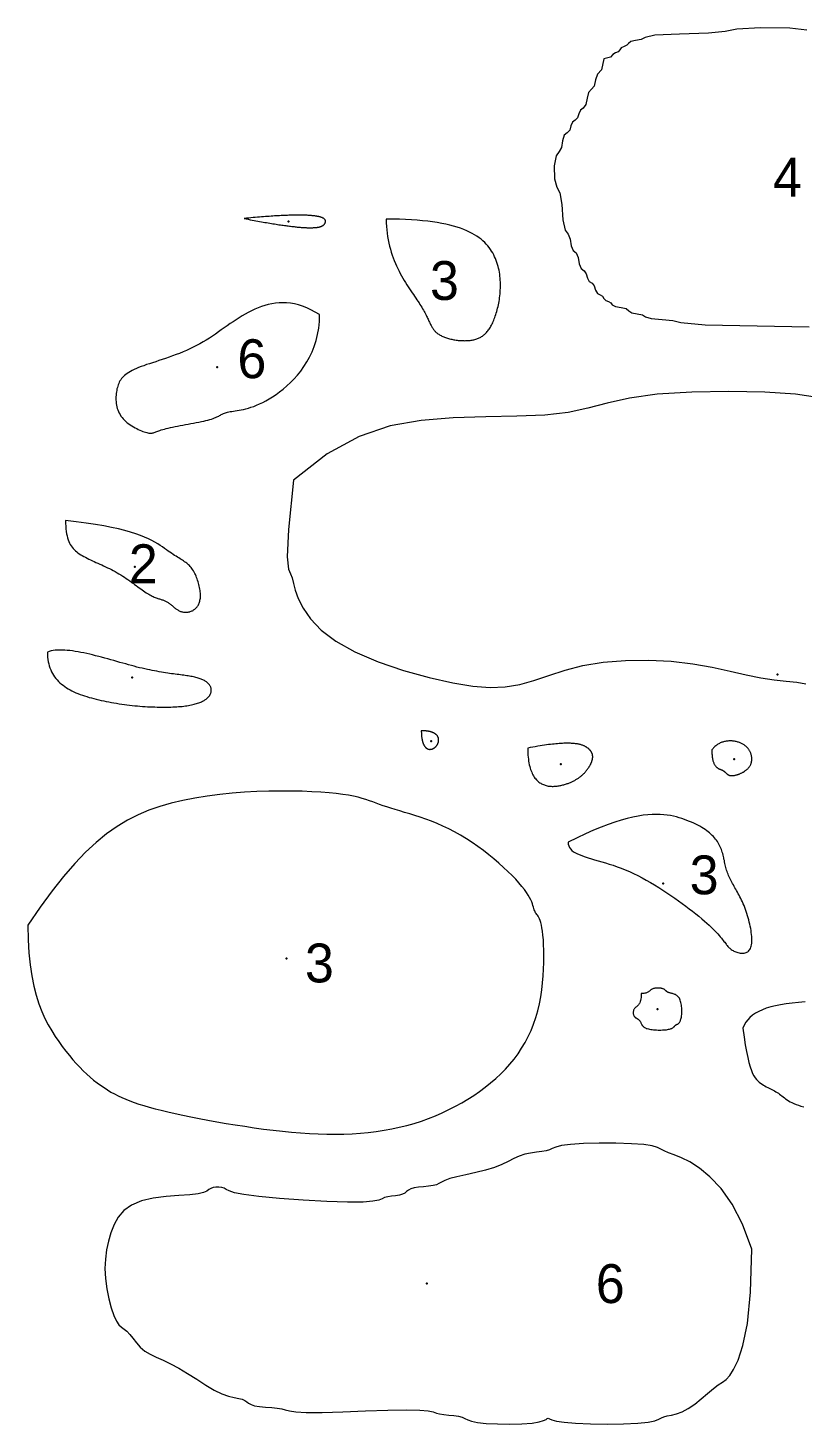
# Model space of a CAD drawing. Header units: millimetres. Extents: x 20 to 46.8, y 18.2 to 43.6.
# Drawn here: x 20 to 32.99, y 20.12 to 43.55 of the extents above; entities that cross this region are included whole.
import ezdxf
from ezdxf.enums import TextEntityAlignment as Align

# ---------------------------------------------------------------- set-up
doc = ezdxf.new("R2010")
doc.units = ezdxf.units.MM
for name, color, linetype in [('CONTOURS', 1, 'Continuous'), ('DIMENSIONS', 5, 'Continuous'), ('LABELS', 7, 'Continuous')]:
    doc.layers.add(name, color=color, linetype=linetype)

msp = doc.modelspace()

# ---------------------------------------------------------------- linework, layer by layer
at = {"layer": 'CONTOURS', "lineweight": 5}
for points in [[(33.071, 43.518), (32.785, 43.548), (32.295, 43.553), (31.898, 43.533), (31.702, 43.495), (31.421, 43.464), (30.933, 43.449), (30.52, 43.429), (30.357, 43.392), (30.291, 43.36), (30.198, 43.344), (30.117, 43.326), (30.081, 43.292), (30.054, 43.261), (30.006, 43.243), (29.959, 43.221), (29.935, 43.184), (29.909, 43.15), (29.863, 43.133), (29.818, 43.109), (29.779, 43.064), (29.667, 43.037), (29.667, 43.037), (29.628, 42.852), (29.562, 42.779), (29.528, 42.68), (29.504, 42.578), (29.458, 42.523), (29.411, 42.472), (29.386, 42.373), (29.364, 42.266), (29.32, 42.209), (29.272, 42.173), (29.245, 42.112), (29.226, 42.044), (29.186, 42.004), (29.139, 41.972), (29.113, 41.91), (29.094, 41.837), (29.052, 41.793), (29.003, 41.751), (28.973, 41.66), (28.954, 41.549), (28.914, 41.48), (28.864, 41.407), (28.835, 41.237), (28.84, 41.018), (28.878, 40.88), (28.928, 40.785), (28.961, 40.591), (28.98, 40.33), (29.016, 40.161), (29.067, 40.091), (29.101, 40.01), (29.119, 39.897), (29.152, 39.82), (29.2, 39.776), (29.233, 39.701), (29.251, 39.592), (29.284, 39.513), (29.335, 39.475), (29.372, 39.426), (29.391, 39.352), (29.421, 39.298), (29.468, 39.27), (29.506, 39.226), (29.528, 39.153), (29.559, 39.097), (29.607, 39.073), (29.646, 39.05), (29.668, 39.012), (29.697, 38.98), (29.745, 38.963), (29.784, 38.94), (29.808, 38.906), (29.86, 38.876), (29.956, 38.862), (30.04, 38.842), (30.083, 38.805), (30.135, 38.773), (30.227, 38.757), (30.312, 38.74), (30.363, 38.706), (30.458, 38.676), (30.644, 38.66), (30.821, 38.642), (30.959, 38.607), (31.365, 38.572), (32.239, 38.555), (33.11, 38.538)], [(33.251, 37.349), (32.88, 37.406), (32.369, 37.441), (31.766, 37.453), (31.14, 37.442), (30.562, 37.404), (30.094, 37.34), (29.724, 37.258), (29.4, 37.173), (29.068, 37.101), (28.674, 37.055), (28.205, 37.036), (27.684, 37.026), (27.14, 37.008), (26.6, 36.965), (26.078, 36.874), (25.559, 36.699), (25.025, 36.407), (24.458, 35.961), (24.458, 35.961), (24.374, 35.134), (24.353, 34.678), (24.372, 34.471), (24.407, 34.39), (24.435, 34.323), (24.458, 34.231), (24.488, 34.116), (24.538, 33.977), (24.62, 33.816), (24.745, 33.637), (24.925, 33.449), (25.17, 33.26), (25.489, 33.08), (25.879, 32.914), (26.306, 32.769), (26.734, 32.65), (27.13, 32.561), (27.468, 32.506), (27.757, 32.484), (28.013, 32.495), (28.254, 32.535), (28.493, 32.602), (28.744, 32.687), (29.015, 32.775), (29.316, 32.854), (29.655, 32.911), (30.028, 32.94), (30.414, 32.945), (30.797, 32.925), (31.157, 32.884), (31.486, 32.825), (31.785, 32.759), (32.056, 32.695), (32.303, 32.644), (32.526, 32.611), (32.727, 32.589), (32.903, 32.571), (33.055, 32.548)], [(33.047, 27.207), (32.935, 27.198), (32.828, 27.187), (32.727, 27.174), (32.633, 27.159), (32.546, 27.142), (32.466, 27.123), (32.392, 27.101), (32.326, 27.077), (32.265, 27.049), (32.21, 27.019), (32.161, 26.986), (32.118, 26.949), (32.081, 26.909), (32.048, 26.866), (32.021, 26.819), (31.998, 26.768), (31.998, 26.768), (32.018, 26.619), (32.039, 26.488), (32.059, 26.374), (32.08, 26.275), (32.1, 26.191), (32.121, 26.119), (32.142, 26.059), (32.163, 26.009), (32.185, 25.968), (32.207, 25.934), (32.229, 25.906), (32.251, 25.883), (32.274, 25.863), (32.297, 25.845), (32.321, 25.829), (32.344, 25.813), (32.368, 25.799), (32.392, 25.785), (32.416, 25.773), (32.44, 25.761), (32.464, 25.749), (32.487, 25.737), (32.51, 25.725), (32.532, 25.713), (32.554, 25.701), (32.575, 25.688), (32.596, 25.675), (32.615, 25.66), (32.635, 25.645), (32.654, 25.63), (32.674, 25.614), (32.695, 25.598), (32.717, 25.582), (32.74, 25.565), (32.765, 25.549), (32.792, 25.533), (32.822, 25.518), (32.855, 25.503), (32.891, 25.488), (32.931, 25.474), (32.974, 25.461), (33.02, 25.449)]]:
    msp.add_lwpolyline(points, dxfattribs=at)
for points in [[(23.629, 40.355), (23.664, 40.348), (23.698, 40.342), (23.731, 40.335), (23.764, 40.329), (23.796, 40.323), (23.828, 40.317), (23.859, 40.311), (23.89, 40.306), (23.92, 40.301), (23.949, 40.295), (23.978, 40.29), (24.006, 40.285), (24.034, 40.281), (24.061, 40.276), (24.088, 40.271), (24.114, 40.267), (24.14, 40.263), (24.165, 40.259), (24.19, 40.255), (24.214, 40.251), (24.238, 40.248), (24.261, 40.244), (24.284, 40.241), (24.306, 40.238), (24.328, 40.235), (24.349, 40.232), (24.37, 40.229), (24.39, 40.227), (24.41, 40.224), (24.429, 40.222), (24.448, 40.22), (24.467, 40.218), (24.485, 40.216), (24.503, 40.214), (24.52, 40.212), (24.537, 40.21), (24.553, 40.209), (24.569, 40.207), (24.585, 40.206), (24.6, 40.205), (24.615, 40.204), (24.63, 40.203), (24.644, 40.202), (24.657, 40.201), (24.671, 40.201), (24.684, 40.2), (24.696, 40.2), (24.709, 40.2), (24.721, 40.199), (24.732, 40.199), (24.743, 40.199), (24.754, 40.199), (24.765, 40.199), (24.775, 40.2), (24.785, 40.2), (24.795, 40.201), (24.804, 40.201), (24.813, 40.202), (24.822, 40.202), (24.83, 40.203), (24.838, 40.204), (24.846, 40.205), (24.854, 40.206), (24.861, 40.207), (24.868, 40.208), (24.875, 40.209), (24.881, 40.21), (24.888, 40.212), (24.894, 40.213), (24.899, 40.215), (24.905, 40.216), (24.91, 40.218), (24.916, 40.22), (24.92, 40.221), (24.925, 40.223), (24.93, 40.225), (24.934, 40.227), (24.938, 40.229), (24.942, 40.231), (24.946, 40.233), (24.949, 40.235), (24.953, 40.237), (24.956, 40.239), (24.959, 40.241), (24.962, 40.243), (24.964, 40.246), (24.967, 40.248), (24.969, 40.25), (24.972, 40.253), (24.974, 40.255), (24.976, 40.258), (24.978, 40.26), (24.98, 40.263), (24.981, 40.265), (24.983, 40.268), (24.984, 40.27), (24.986, 40.273), (24.987, 40.276), (24.988, 40.278), (24.989, 40.281), (24.991, 40.284), (24.992, 40.286), (24.992, 40.289), (24.993, 40.292), (24.994, 40.294), (24.994, 40.297), (24.995, 40.3), (24.995, 40.303), (24.995, 40.305), (24.995, 40.308), (24.995, 40.311), (24.995, 40.313), (24.995, 40.316), (24.994, 40.319), (24.993, 40.322), (24.992, 40.324), (24.991, 40.327), (24.99, 40.33), (24.988, 40.332), (24.987, 40.335), (24.985, 40.338), (24.983, 40.34), (24.98, 40.343), (24.978, 40.345), (24.975, 40.348), (24.972, 40.35), (24.968, 40.353), (24.965, 40.355), (24.961, 40.358), (24.957, 40.36), (24.952, 40.362), (24.947, 40.365), (24.942, 40.367), (24.937, 40.369), (24.932, 40.372), (24.926, 40.374), (24.919, 40.376), (24.913, 40.378), (24.906, 40.38), (24.899, 40.382), (24.891, 40.384), (24.883, 40.386), (24.875, 40.388), (24.866, 40.389), (24.857, 40.391), (24.848, 40.393), (24.838, 40.394), (24.828, 40.396), (24.817, 40.397), (24.806, 40.399), (24.795, 40.4), (24.783, 40.401), (24.77, 40.402), (24.758, 40.404), (24.745, 40.405), (24.731, 40.406), (24.717, 40.407), (24.702, 40.407), (24.687, 40.408), (24.672, 40.409), (24.656, 40.409), (24.64, 40.41), (24.623, 40.41), (24.605, 40.411), (24.587, 40.411), (24.569, 40.411), (24.55, 40.411), (24.531, 40.411), (24.511, 40.411), (24.49, 40.411), (24.469, 40.41), (24.447, 40.41), (24.425, 40.41), (24.402, 40.409), (24.379, 40.408), (24.355, 40.407), (24.33, 40.406), (24.305, 40.405), (24.28, 40.404), (24.253, 40.403), (24.226, 40.402), (24.199, 40.4), (24.171, 40.398), (24.142, 40.397), (24.112, 40.395), (24.082, 40.393), (24.052, 40.391), (24.02, 40.388), (23.988, 40.386), (23.955, 40.384), (23.922, 40.381), (23.888, 40.378), (23.853, 40.375), (23.817, 40.372), (23.781, 40.369), (23.744, 40.366), (23.707, 40.362), (23.668, 40.359), (23.629, 40.355)], [(26.013, 40.344), (26.014, 40.283), (26.017, 40.223), (26.022, 40.165), (26.028, 40.107), (26.036, 40.052), (26.046, 39.997), (26.057, 39.943), (26.07, 39.891), (26.084, 39.84), (26.099, 39.79), (26.115, 39.741), (26.132, 39.694), (26.15, 39.648), (26.169, 39.602), (26.189, 39.558), (26.209, 39.515), (26.23, 39.473), (26.251, 39.432), (26.273, 39.392), (26.295, 39.354), (26.317, 39.316), (26.339, 39.279), (26.361, 39.244), (26.384, 39.209), (26.406, 39.175), (26.427, 39.142), (26.449, 39.11), (26.47, 39.079), (26.49, 39.049), (26.51, 39.02), (26.529, 38.992), (26.547, 38.965), (26.565, 38.938), (26.581, 38.913), (26.597, 38.888), (26.611, 38.864), (26.625, 38.84), (26.638, 38.818), (26.65, 38.796), (26.661, 38.775), (26.672, 38.755), (26.682, 38.735), (26.691, 38.716), (26.7, 38.698), (26.709, 38.681), (26.717, 38.664), (26.725, 38.647), (26.732, 38.632), (26.739, 38.616), (26.747, 38.602), (26.753, 38.588), (26.76, 38.574), (26.767, 38.561), (26.774, 38.548), (26.78, 38.536), (26.787, 38.524), (26.794, 38.513), (26.801, 38.502), (26.809, 38.491), (26.816, 38.481), (26.825, 38.471), (26.833, 38.462), (26.842, 38.453), (26.851, 38.444), (26.861, 38.435), (26.872, 38.427), (26.883, 38.419), (26.895, 38.411), (26.908, 38.403), (26.921, 38.396), (26.935, 38.389), (26.949, 38.382), (26.963, 38.375), (26.979, 38.369), (26.994, 38.363), (27.01, 38.357), (27.027, 38.352), (27.043, 38.346), (27.061, 38.341), (27.078, 38.337), (27.096, 38.332), (27.113, 38.328), (27.131, 38.324), (27.15, 38.321), (27.168, 38.318), (27.186, 38.315), (27.205, 38.312), (27.223, 38.31), (27.242, 38.308), (27.261, 38.307), (27.279, 38.306), (27.298, 38.305), (27.316, 38.305), (27.334, 38.304), (27.352, 38.305), (27.37, 38.305), (27.388, 38.306), (27.405, 38.308), (27.422, 38.309), (27.439, 38.312), (27.455, 38.314), (27.471, 38.317), (27.487, 38.32), (27.502, 38.324), (27.517, 38.329), (27.532, 38.333), (27.547, 38.339), (27.561, 38.344), (27.575, 38.35), (27.588, 38.357), (27.602, 38.365), (27.615, 38.372), (27.628, 38.381), (27.64, 38.39), (27.653, 38.4), (27.665, 38.41), (27.676, 38.421), (27.688, 38.432), (27.699, 38.444), (27.71, 38.457), (27.721, 38.471), (27.732, 38.485), (27.742, 38.5), (27.752, 38.516), (27.763, 38.532), (27.772, 38.549), (27.782, 38.567), (27.791, 38.586), (27.801, 38.606), (27.81, 38.626), (27.819, 38.648), (27.827, 38.67), (27.836, 38.693), (27.845, 38.717), (27.853, 38.741), (27.861, 38.767), (27.868, 38.793), (27.876, 38.82), (27.883, 38.848), (27.89, 38.876), (27.896, 38.905), (27.902, 38.934), (27.908, 38.964), (27.913, 38.995), (27.917, 39.026), (27.921, 39.057), (27.924, 39.089), (27.927, 39.121), (27.929, 39.153), (27.93, 39.186), (27.931, 39.219), (27.931, 39.252), (27.93, 39.285), (27.929, 39.318), (27.926, 39.352), (27.923, 39.385), (27.918, 39.419), (27.913, 39.452), (27.907, 39.486), (27.9, 39.519), (27.891, 39.552), (27.882, 39.585), (27.871, 39.618), (27.86, 39.65), (27.847, 39.682), (27.833, 39.714), (27.818, 39.746), (27.801, 39.777), (27.783, 39.807), (27.764, 39.837), (27.742, 39.867), (27.719, 39.896), (27.694, 39.925), (27.667, 39.953), (27.638, 39.98), (27.607, 40.006), (27.573, 40.032), (27.537, 40.057), (27.498, 40.082), (27.457, 40.105), (27.412, 40.128), (27.365, 40.149), (27.315, 40.17), (27.262, 40.19), (27.205, 40.208), (27.145, 40.226), (27.082, 40.243), (27.015, 40.258), (26.945, 40.272), (26.87, 40.286), (26.792, 40.297), (26.71, 40.308), (26.624, 40.317), (26.533, 40.325), (26.438, 40.332), (26.339, 40.337), (26.235, 40.341), (26.126, 40.343), (26.013, 40.344)], [(24.897, 38.741), (24.823, 38.785), (24.751, 38.824), (24.68, 38.857), (24.611, 38.883), (24.542, 38.905), (24.475, 38.921), (24.409, 38.932), (24.343, 38.939), (24.28, 38.941), (24.217, 38.939), (24.155, 38.933), (24.094, 38.924), (24.035, 38.911), (23.976, 38.895), (23.919, 38.876), (23.863, 38.855), (23.808, 38.832), (23.753, 38.806), (23.7, 38.779), (23.648, 38.75), (23.596, 38.72), (23.545, 38.689), (23.495, 38.657), (23.445, 38.623), (23.396, 38.59), (23.346, 38.555), (23.297, 38.521), (23.247, 38.486), (23.198, 38.451), (23.148, 38.416), (23.097, 38.382), (23.046, 38.348), (22.994, 38.315), (22.941, 38.283), (22.888, 38.252), (22.833, 38.222), (22.777, 38.193), (22.721, 38.166), (22.663, 38.14), (22.605, 38.116), (22.546, 38.092), (22.487, 38.07), (22.429, 38.048), (22.371, 38.028), (22.313, 38.008), (22.256, 37.989), (22.201, 37.97), (22.146, 37.952), (22.094, 37.935), (22.042, 37.918), (21.993, 37.902), (21.947, 37.885), (21.902, 37.869), (21.86, 37.853), (21.822, 37.837), (21.786, 37.821), (21.753, 37.805), (21.722, 37.789), (21.694, 37.772), (21.669, 37.755), (21.646, 37.738), (21.624, 37.721), (21.605, 37.703), (21.588, 37.685), (21.573, 37.667), (21.559, 37.648), (21.546, 37.628), (21.535, 37.608), (21.526, 37.587), (21.517, 37.565), (21.509, 37.543), (21.503, 37.519), (21.496, 37.495), (21.491, 37.47), (21.487, 37.444), (21.483, 37.418), (21.48, 37.391), (21.479, 37.364), (21.478, 37.336), (21.478, 37.308), (21.48, 37.281), (21.483, 37.252), (21.488, 37.224), (21.493, 37.197), (21.501, 37.169), (21.51, 37.142), (21.52, 37.115), (21.533, 37.089), (21.547, 37.063), (21.563, 37.039), (21.581, 37.015), (21.601, 36.991), (21.622, 36.969), (21.645, 36.948), (21.669, 36.928), (21.694, 36.908), (21.72, 36.89), (21.747, 36.873), (21.773, 36.857), (21.8, 36.842), (21.827, 36.828), (21.854, 36.815), (21.88, 36.803), (21.905, 36.793), (21.93, 36.783), (21.953, 36.775), (21.975, 36.768), (21.995, 36.762), (22.014, 36.758), (22.031, 36.755), (22.046, 36.753), (22.06, 36.752), (22.073, 36.753), (22.086, 36.754), (22.098, 36.756), (22.11, 36.759), (22.123, 36.763), (22.136, 36.767), (22.149, 36.773), (22.164, 36.778), (22.18, 36.785), (22.198, 36.792), (22.218, 36.799), (22.24, 36.806), (22.264, 36.814), (22.291, 36.822), (22.322, 36.83), (22.355, 36.838), (22.392, 36.846), (22.43, 36.854), (22.471, 36.862), (22.513, 36.871), (22.557, 36.879), (22.602, 36.887), (22.647, 36.896), (22.693, 36.904), (22.738, 36.913), (22.783, 36.921), (22.827, 36.93), (22.87, 36.938), (22.912, 36.947), (22.951, 36.956), (22.988, 36.964), (23.023, 36.973), (23.054, 36.982), (23.083, 36.99), (23.108, 36.999), (23.131, 37.007), (23.152, 37.016), (23.171, 37.024), (23.188, 37.032), (23.203, 37.04), (23.218, 37.048), (23.232, 37.056), (23.245, 37.063), (23.259, 37.07), (23.272, 37.077), (23.286, 37.083), (23.301, 37.09), (23.316, 37.095), (23.334, 37.101), (23.353, 37.106), (23.373, 37.11), (23.397, 37.114), (23.422, 37.118), (23.449, 37.122), (23.479, 37.126), (23.511, 37.131), (23.545, 37.137), (23.581, 37.144), (23.619, 37.152), (23.659, 37.161), (23.701, 37.173), (23.745, 37.186), (23.791, 37.202), (23.839, 37.221), (23.889, 37.242), (23.941, 37.267), (23.994, 37.295), (24.05, 37.326), (24.107, 37.362), (24.166, 37.401), (24.226, 37.445), (24.286, 37.492), (24.347, 37.544), (24.407, 37.6), (24.466, 37.661), (24.524, 37.726), (24.58, 37.795), (24.632, 37.869), (24.682, 37.947), (24.728, 38.03), (24.769, 38.117), (24.806, 38.209), (24.837, 38.306), (24.862, 38.408), (24.881, 38.514), (24.893, 38.625), (24.897, 38.741)], [(20.634, 35.285), (20.634, 35.235), (20.636, 35.189), (20.64, 35.145), (20.644, 35.104), (20.65, 35.065), (20.658, 35.029), (20.666, 34.996), (20.676, 34.965), (20.687, 34.936), (20.7, 34.909), (20.713, 34.883), (20.728, 34.86), (20.744, 34.838), (20.761, 34.817), (20.779, 34.798), (20.799, 34.779), (20.82, 34.762), (20.841, 34.745), (20.864, 34.729), (20.888, 34.713), (20.913, 34.698), (20.939, 34.683), (20.967, 34.669), (20.994, 34.654), (21.023, 34.64), (21.052, 34.626), (21.083, 34.612), (21.113, 34.598), (21.144, 34.584), (21.176, 34.569), (21.208, 34.555), (21.24, 34.541), (21.272, 34.526), (21.305, 34.511), (21.337, 34.495), (21.37, 34.479), (21.402, 34.463), (21.435, 34.446), (21.467, 34.429), (21.499, 34.411), (21.53, 34.393), (21.561, 34.374), (21.592, 34.354), (21.622, 34.334), (21.652, 34.314), (21.681, 34.294), (21.71, 34.274), (21.738, 34.254), (21.766, 34.233), (21.793, 34.214), (21.819, 34.194), (21.845, 34.175), (21.871, 34.156), (21.896, 34.138), (21.92, 34.121), (21.943, 34.104), (21.966, 34.089), (21.988, 34.074), (22.009, 34.06), (22.03, 34.048), (22.049, 34.037), (22.068, 34.026), (22.087, 34.017), (22.104, 34.009), (22.121, 34.002), (22.138, 33.995), (22.154, 33.989), (22.169, 33.984), (22.184, 33.979), (22.198, 33.974), (22.212, 33.97), (22.226, 33.966), (22.239, 33.962), (22.251, 33.958), (22.264, 33.954), (22.276, 33.95), (22.288, 33.945), (22.3, 33.94), (22.311, 33.935), (22.322, 33.929), (22.334, 33.923), (22.345, 33.916), (22.356, 33.908), (22.366, 33.901), (22.377, 33.893), (22.388, 33.884), (22.399, 33.876), (22.409, 33.867), (22.42, 33.858), (22.431, 33.849), (22.441, 33.841), (22.452, 33.832), (22.463, 33.823), (22.473, 33.815), (22.484, 33.807), (22.495, 33.799), (22.506, 33.792), (22.517, 33.785), (22.528, 33.778), (22.54, 33.772), (22.551, 33.767), (22.563, 33.762), (22.574, 33.758), (22.586, 33.755), (22.598, 33.752), (22.61, 33.75), (22.622, 33.748), (22.633, 33.747), (22.645, 33.746), (22.657, 33.746), (22.669, 33.747), (22.681, 33.748), (22.693, 33.75), (22.704, 33.752), (22.716, 33.755), (22.727, 33.759), (22.739, 33.763), (22.75, 33.768), (22.761, 33.773), (22.772, 33.779), (22.782, 33.786), (22.793, 33.793), (22.803, 33.8), (22.813, 33.809), (22.822, 33.818), (22.831, 33.828), (22.84, 33.838), (22.848, 33.849), (22.856, 33.861), (22.863, 33.874), (22.869, 33.888), (22.875, 33.902), (22.881, 33.917), (22.885, 33.933), (22.889, 33.949), (22.892, 33.967), (22.895, 33.985), (22.896, 34.004), (22.897, 34.024), (22.897, 34.045), (22.896, 34.067), (22.894, 34.09), (22.891, 34.113), (22.888, 34.137), (22.883, 34.161), (22.878, 34.185), (22.872, 34.21), (22.866, 34.234), (22.858, 34.259), (22.85, 34.283), (22.842, 34.308), (22.832, 34.332), (22.823, 34.355), (22.812, 34.378), (22.801, 34.4), (22.79, 34.422), (22.778, 34.442), (22.766, 34.462), (22.753, 34.48), (22.739, 34.498), (22.726, 34.514), (22.712, 34.529), (22.697, 34.543), (22.682, 34.557), (22.666, 34.57), (22.649, 34.583), (22.632, 34.595), (22.614, 34.608), (22.595, 34.62), (22.576, 34.632), (22.555, 34.645), (22.534, 34.658), (22.511, 34.672), (22.488, 34.686), (22.464, 34.702), (22.438, 34.718), (22.412, 34.736), (22.384, 34.754), (22.355, 34.774), (22.325, 34.796), (22.293, 34.819), (22.258, 34.843), (22.221, 34.869), (22.179, 34.895), (22.133, 34.922), (22.081, 34.95), (22.024, 34.978), (21.96, 35.006), (21.889, 35.035), (21.81, 35.063), (21.723, 35.091), (21.626, 35.118), (21.519, 35.145), (21.402, 35.172), (21.273, 35.197), (21.133, 35.221), (20.98, 35.244), (20.814, 35.265), (20.634, 35.285)], [(20.328, 33.078), (20.329, 33.036), (20.331, 32.995), (20.336, 32.955), (20.342, 32.917), (20.35, 32.881), (20.36, 32.846), (20.371, 32.812), (20.384, 32.779), (20.398, 32.748), (20.414, 32.718), (20.431, 32.69), (20.45, 32.662), (20.47, 32.636), (20.492, 32.611), (20.515, 32.587), (20.539, 32.564), (20.564, 32.542), (20.591, 32.521), (20.619, 32.5), (20.648, 32.481), (20.678, 32.463), (20.709, 32.445), (20.741, 32.429), (20.774, 32.413), (20.807, 32.397), (20.842, 32.383), (20.878, 32.369), (20.915, 32.356), (20.952, 32.343), (20.99, 32.331), (21.029, 32.319), (21.068, 32.308), (21.108, 32.297), (21.149, 32.287), (21.19, 32.277), (21.231, 32.267), (21.274, 32.258), (21.316, 32.25), (21.359, 32.241), (21.402, 32.233), (21.445, 32.226), (21.489, 32.219), (21.533, 32.212), (21.576, 32.206), (21.62, 32.199), (21.664, 32.194), (21.708, 32.189), (21.752, 32.184), (21.795, 32.179), (21.839, 32.175), (21.882, 32.171), (21.925, 32.168), (21.967, 32.165), (22.009, 32.162), (22.051, 32.16), (22.092, 32.158), (22.133, 32.157), (22.173, 32.155), (22.212, 32.154), (22.251, 32.154), (22.289, 32.154), (22.326, 32.154), (22.362, 32.155), (22.398, 32.156), (22.432, 32.157), (22.466, 32.158), (22.498, 32.16), (22.53, 32.163), (22.56, 32.165), (22.589, 32.168), (22.618, 32.172), (22.645, 32.175), (22.671, 32.179), (22.697, 32.183), (22.721, 32.188), (22.745, 32.192), (22.768, 32.197), (22.789, 32.203), (22.81, 32.208), (22.83, 32.214), (22.849, 32.22), (22.867, 32.226), (22.885, 32.233), (22.901, 32.239), (22.917, 32.246), (22.932, 32.253), (22.946, 32.26), (22.959, 32.268), (22.972, 32.276), (22.983, 32.283), (22.994, 32.291), (23.005, 32.299), (23.014, 32.308), (23.023, 32.316), (23.031, 32.325), (23.039, 32.333), (23.046, 32.342), (23.052, 32.351), (23.057, 32.36), (23.062, 32.369), (23.067, 32.378), (23.07, 32.388), (23.073, 32.397), (23.076, 32.406), (23.078, 32.416), (23.079, 32.425), (23.079, 32.435), (23.079, 32.444), (23.078, 32.454), (23.077, 32.463), (23.075, 32.472), (23.072, 32.482), (23.069, 32.491), (23.065, 32.5), (23.06, 32.509), (23.055, 32.518), (23.049, 32.527), (23.042, 32.536), (23.034, 32.544), (23.026, 32.553), (23.017, 32.561), (23.008, 32.569), (22.998, 32.577), (22.987, 32.585), (22.975, 32.592), (22.963, 32.6), (22.95, 32.607), (22.936, 32.614), (22.922, 32.62), (22.907, 32.626), (22.891, 32.632), (22.874, 32.638), (22.857, 32.643), (22.839, 32.648), (22.82, 32.653), (22.8, 32.658), (22.78, 32.662), (22.759, 32.666), (22.737, 32.67), (22.714, 32.674), (22.691, 32.678), (22.667, 32.681), (22.642, 32.685), (22.616, 32.689), (22.589, 32.692), (22.562, 32.696), (22.534, 32.7), (22.505, 32.704), (22.475, 32.708), (22.444, 32.712), (22.412, 32.716), (22.38, 32.721), (22.347, 32.726), (22.312, 32.731), (22.277, 32.737), (22.241, 32.743), (22.204, 32.749), (22.167, 32.756), (22.128, 32.763), (22.088, 32.771), (22.048, 32.779), (22.006, 32.787), (21.964, 32.797), (21.921, 32.807), (21.876, 32.817), (21.831, 32.828), (21.785, 32.84), (21.738, 32.852), (21.69, 32.865), (21.642, 32.879), (21.592, 32.892), (21.543, 32.906), (21.493, 32.921), (21.442, 32.935), (21.392, 32.949), (21.341, 32.963), (21.29, 32.977), (21.239, 32.991), (21.189, 33.004), (21.138, 33.017), (21.088, 33.03), (21.038, 33.042), (20.988, 33.053), (20.939, 33.064), (20.891, 33.074), (20.843, 33.082), (20.797, 33.09), (20.751, 33.097), (20.706, 33.103), (20.662, 33.107), (20.619, 33.11), (20.577, 33.112), (20.537, 33.112), (20.498, 33.111), (20.461, 33.108), (20.425, 33.103), (20.391, 33.097), (20.358, 33.089), (20.328, 33.078)], [(26.603, 31.759), (26.603, 31.749), (26.603, 31.739), (26.604, 31.729), (26.604, 31.719), (26.604, 31.709), (26.605, 31.7), (26.606, 31.69), (26.606, 31.681), (26.607, 31.672), (26.608, 31.664), (26.609, 31.655), (26.61, 31.647), (26.611, 31.639), (26.612, 31.631), (26.613, 31.623), (26.615, 31.616), (26.616, 31.608), (26.618, 31.601), (26.619, 31.594), (26.621, 31.587), (26.623, 31.581), (26.625, 31.574), (26.626, 31.568), (26.628, 31.562), (26.63, 31.556), (26.632, 31.551), (26.634, 31.545), (26.637, 31.54), (26.639, 31.535), (26.641, 31.53), (26.643, 31.525), (26.646, 31.52), (26.648, 31.515), (26.651, 31.511), (26.653, 31.507), (26.656, 31.503), (26.658, 31.499), (26.661, 31.495), (26.664, 31.492), (26.667, 31.488), (26.669, 31.485), (26.672, 31.482), (26.675, 31.479), (26.678, 31.476), (26.681, 31.473), (26.684, 31.47), (26.687, 31.468), (26.69, 31.466), (26.693, 31.464), (26.696, 31.462), (26.699, 31.46), (26.702, 31.458), (26.705, 31.456), (26.709, 31.455), (26.712, 31.453), (26.715, 31.452), (26.718, 31.451), (26.721, 31.45), (26.725, 31.449), (26.728, 31.448), (26.731, 31.448), (26.734, 31.447), (26.738, 31.447), (26.741, 31.446), (26.744, 31.446), (26.748, 31.446), (26.751, 31.446), (26.754, 31.446), (26.757, 31.447), (26.761, 31.447), (26.764, 31.447), (26.767, 31.448), (26.771, 31.448), (26.774, 31.449), (26.777, 31.45), (26.78, 31.451), (26.783, 31.452), (26.787, 31.453), (26.79, 31.454), (26.793, 31.455), (26.796, 31.457), (26.799, 31.458), (26.802, 31.46), (26.805, 31.461), (26.808, 31.463), (26.811, 31.465), (26.814, 31.467), (26.817, 31.468), (26.82, 31.47), (26.823, 31.472), (26.826, 31.475), (26.829, 31.477), (26.832, 31.479), (26.834, 31.481), (26.837, 31.484), (26.84, 31.486), (26.842, 31.489), (26.845, 31.491), (26.847, 31.494), (26.85, 31.496), (26.852, 31.499), (26.855, 31.502), (26.857, 31.505), (26.859, 31.508), (26.861, 31.51), (26.864, 31.513), (26.866, 31.516), (26.868, 31.519), (26.87, 31.523), (26.872, 31.526), (26.873, 31.529), (26.875, 31.532), (26.877, 31.535), (26.878, 31.538), (26.88, 31.542), (26.882, 31.545), (26.883, 31.548), (26.884, 31.552), (26.886, 31.555), (26.887, 31.558), (26.888, 31.562), (26.889, 31.565), (26.89, 31.569), (26.891, 31.572), (26.891, 31.576), (26.892, 31.579), (26.893, 31.583), (26.893, 31.586), (26.893, 31.59), (26.894, 31.593), (26.894, 31.597), (26.894, 31.6), (26.894, 31.604), (26.894, 31.608), (26.894, 31.611), (26.894, 31.615), (26.893, 31.618), (26.893, 31.622), (26.892, 31.625), (26.891, 31.629), (26.891, 31.632), (26.89, 31.636), (26.889, 31.639), (26.887, 31.643), (26.886, 31.646), (26.885, 31.649), (26.883, 31.653), (26.882, 31.656), (26.88, 31.66), (26.878, 31.663), (26.876, 31.666), (26.874, 31.669), (26.872, 31.673), (26.869, 31.676), (26.867, 31.679), (26.864, 31.682), (26.861, 31.685), (26.858, 31.688), (26.855, 31.691), (26.852, 31.694), (26.849, 31.697), (26.845, 31.7), (26.842, 31.703), (26.838, 31.706), (26.834, 31.708), (26.83, 31.711), (26.826, 31.714), (26.821, 31.716), (26.817, 31.719), (26.812, 31.721), (26.807, 31.724), (26.802, 31.726), (26.797, 31.728), (26.792, 31.73), (26.786, 31.732), (26.781, 31.734), (26.775, 31.736), (26.769, 31.738), (26.763, 31.74), (26.757, 31.742), (26.75, 31.744), (26.744, 31.745), (26.737, 31.747), (26.73, 31.748), (26.723, 31.75), (26.715, 31.751), (26.708, 31.752), (26.7, 31.753), (26.692, 31.754), (26.684, 31.755), (26.676, 31.756), (26.667, 31.757), (26.659, 31.758), (26.65, 31.758), (26.641, 31.759), (26.632, 31.759), (26.623, 31.759), (26.613, 31.759), (26.603, 31.759)], [(28.389, 31.467), (28.389, 31.427), (28.39, 31.388), (28.392, 31.351), (28.395, 31.316), (28.399, 31.281), (28.404, 31.249), (28.409, 31.218), (28.415, 31.188), (28.422, 31.16), (28.429, 31.133), (28.437, 31.108), (28.446, 31.084), (28.455, 31.061), (28.465, 31.04), (28.476, 31.019), (28.487, 31), (28.498, 30.982), (28.51, 30.965), (28.523, 30.95), (28.536, 30.935), (28.549, 30.922), (28.563, 30.909), (28.577, 30.898), (28.591, 30.887), (28.606, 30.878), (28.621, 30.869), (28.636, 30.861), (28.652, 30.854), (28.668, 30.848), (28.684, 30.843), (28.7, 30.838), (28.716, 30.835), (28.733, 30.831), (28.749, 30.829), (28.766, 30.827), (28.783, 30.826), (28.799, 30.825), (28.816, 30.825), (28.833, 30.826), (28.849, 30.827), (28.866, 30.828), (28.882, 30.83), (28.899, 30.832), (28.915, 30.835), (28.931, 30.838), (28.947, 30.841), (28.963, 30.845), (28.978, 30.849), (28.994, 30.853), (29.008, 30.857), (29.023, 30.861), (29.037, 30.866), (29.052, 30.871), (29.065, 30.875), (29.079, 30.881), (29.092, 30.886), (29.105, 30.891), (29.118, 30.897), (29.13, 30.902), (29.142, 30.908), (29.154, 30.914), (29.165, 30.92), (29.177, 30.926), (29.188, 30.932), (29.198, 30.938), (29.209, 30.945), (29.219, 30.951), (29.229, 30.958), (29.239, 30.964), (29.249, 30.971), (29.258, 30.978), (29.267, 30.985), (29.276, 30.992), (29.285, 30.999), (29.293, 31.006), (29.301, 31.013), (29.309, 31.02), (29.317, 31.027), (29.324, 31.035), (29.332, 31.042), (29.339, 31.049), (29.346, 31.057), (29.352, 31.064), (29.359, 31.071), (29.365, 31.079), (29.371, 31.086), (29.377, 31.093), (29.383, 31.101), (29.388, 31.108), (29.394, 31.115), (29.399, 31.123), (29.404, 31.13), (29.409, 31.137), (29.413, 31.144), (29.418, 31.151), (29.422, 31.158), (29.426, 31.165), (29.43, 31.172), (29.434, 31.179), (29.438, 31.186), (29.442, 31.193), (29.445, 31.2), (29.448, 31.206), (29.451, 31.213), (29.454, 31.22), (29.457, 31.226), (29.46, 31.232), (29.462, 31.239), (29.464, 31.245), (29.467, 31.251), (29.469, 31.257), (29.47, 31.264), (29.472, 31.27), (29.474, 31.276), (29.475, 31.282), (29.476, 31.287), (29.477, 31.293), (29.478, 31.299), (29.478, 31.305), (29.479, 31.31), (29.479, 31.316), (29.479, 31.322), (29.479, 31.327), (29.479, 31.333), (29.478, 31.338), (29.477, 31.344), (29.477, 31.349), (29.476, 31.354), (29.474, 31.36), (29.473, 31.365), (29.471, 31.37), (29.469, 31.375), (29.467, 31.38), (29.465, 31.386), (29.463, 31.391), (29.46, 31.396), (29.457, 31.401), (29.454, 31.406), (29.451, 31.411), (29.447, 31.416), (29.444, 31.421), (29.44, 31.425), (29.436, 31.43), (29.432, 31.435), (29.427, 31.44), (29.422, 31.445), (29.417, 31.449), (29.412, 31.454), (29.407, 31.459), (29.401, 31.464), (29.395, 31.468), (29.389, 31.473), (29.383, 31.478), (29.376, 31.482), (29.369, 31.487), (29.361, 31.491), (29.354, 31.495), (29.345, 31.5), (29.337, 31.504), (29.328, 31.508), (29.318, 31.512), (29.308, 31.515), (29.298, 31.519), (29.287, 31.522), (29.275, 31.526), (29.263, 31.529), (29.25, 31.532), (29.237, 31.534), (29.223, 31.537), (29.208, 31.539), (29.192, 31.541), (29.176, 31.543), (29.159, 31.545), (29.142, 31.546), (29.123, 31.547), (29.104, 31.548), (29.084, 31.549), (29.063, 31.549), (29.042, 31.549), (29.019, 31.548), (28.995, 31.548), (28.971, 31.547), (28.945, 31.545), (28.919, 31.543), (28.891, 31.541), (28.863, 31.539), (28.833, 31.536), (28.803, 31.533), (28.771, 31.529), (28.738, 31.525), (28.704, 31.52), (28.669, 31.515), (28.633, 31.51), (28.595, 31.504), (28.556, 31.498), (28.516, 31.491), (28.475, 31.483), (28.432, 31.476), (28.389, 31.467)], [(31.477, 31.436), (31.478, 31.413), (31.478, 31.392), (31.479, 31.371), (31.481, 31.352), (31.482, 31.333), (31.485, 31.316), (31.487, 31.3), (31.49, 31.284), (31.493, 31.27), (31.497, 31.256), (31.5, 31.243), (31.504, 31.231), (31.509, 31.22), (31.513, 31.209), (31.518, 31.2), (31.523, 31.191), (31.528, 31.182), (31.533, 31.174), (31.538, 31.167), (31.544, 31.161), (31.549, 31.154), (31.555, 31.149), (31.561, 31.144), (31.567, 31.139), (31.573, 31.135), (31.579, 31.131), (31.585, 31.127), (31.591, 31.124), (31.597, 31.121), (31.603, 31.118), (31.608, 31.115), (31.614, 31.113), (31.62, 31.111), (31.626, 31.108), (31.631, 31.106), (31.637, 31.104), (31.642, 31.102), (31.647, 31.1), (31.652, 31.098), (31.657, 31.096), (31.661, 31.093), (31.666, 31.091), (31.67, 31.088), (31.674, 31.086), (31.678, 31.083), (31.682, 31.08), (31.685, 31.077), (31.689, 31.074), (31.692, 31.072), (31.696, 31.069), (31.699, 31.066), (31.702, 31.063), (31.705, 31.059), (31.708, 31.056), (31.711, 31.053), (31.714, 31.05), (31.717, 31.047), (31.72, 31.045), (31.723, 31.042), (31.727, 31.039), (31.73, 31.036), (31.733, 31.033), (31.736, 31.031), (31.74, 31.028), (31.743, 31.026), (31.747, 31.023), (31.75, 31.021), (31.754, 31.019), (31.758, 31.017), (31.762, 31.015), (31.767, 31.013), (31.771, 31.012), (31.776, 31.01), (31.781, 31.009), (31.786, 31.008), (31.791, 31.007), (31.797, 31.006), (31.803, 31.006), (31.809, 31.006), (31.816, 31.006), (31.822, 31.006), (31.829, 31.006), (31.837, 31.007), (31.844, 31.008), (31.852, 31.009), (31.86, 31.01), (31.868, 31.012), (31.876, 31.014), (31.885, 31.016), (31.893, 31.018), (31.902, 31.02), (31.911, 31.023), (31.919, 31.026), (31.928, 31.029), (31.937, 31.032), (31.946, 31.036), (31.955, 31.04), (31.964, 31.044), (31.973, 31.048), (31.982, 31.052), (31.991, 31.057), (32, 31.061), (32.008, 31.066), (32.017, 31.072), (32.026, 31.077), (32.034, 31.083), (32.042, 31.089), (32.05, 31.095), (32.058, 31.101), (32.065, 31.107), (32.073, 31.114), (32.08, 31.121), (32.087, 31.128), (32.093, 31.135), (32.099, 31.143), (32.105, 31.15), (32.111, 31.158), (32.116, 31.166), (32.121, 31.175), (32.126, 31.183), (32.13, 31.192), (32.133, 31.2), (32.137, 31.209), (32.14, 31.219), (32.142, 31.228), (32.144, 31.237), (32.146, 31.247), (32.148, 31.256), (32.149, 31.266), (32.149, 31.276), (32.149, 31.286), (32.149, 31.296), (32.149, 31.305), (32.148, 31.315), (32.146, 31.325), (32.145, 31.335), (32.142, 31.345), (32.14, 31.355), (32.137, 31.365), (32.134, 31.375), (32.13, 31.384), (32.126, 31.394), (32.122, 31.404), (32.117, 31.413), (32.112, 31.422), (32.106, 31.432), (32.1, 31.441), (32.094, 31.45), (32.087, 31.458), (32.08, 31.467), (32.072, 31.475), (32.064, 31.484), (32.056, 31.492), (32.047, 31.499), (32.038, 31.507), (32.029, 31.514), (32.019, 31.521), (32.009, 31.528), (31.998, 31.534), (31.987, 31.54), (31.976, 31.546), (31.964, 31.551), (31.952, 31.556), (31.94, 31.561), (31.927, 31.565), (31.914, 31.569), (31.901, 31.573), (31.888, 31.576), (31.874, 31.579), (31.861, 31.582), (31.847, 31.584), (31.833, 31.585), (31.819, 31.587), (31.804, 31.587), (31.79, 31.588), (31.776, 31.588), (31.761, 31.587), (31.747, 31.586), (31.732, 31.584), (31.718, 31.582), (31.704, 31.58), (31.689, 31.577), (31.675, 31.573), (31.661, 31.569), (31.647, 31.564), (31.633, 31.559), (31.62, 31.553), (31.606, 31.547), (31.593, 31.54), (31.58, 31.532), (31.567, 31.524), (31.555, 31.515), (31.543, 31.506), (31.531, 31.496), (31.52, 31.485), (31.508, 31.474), (31.498, 31.462), (31.487, 31.449), (31.477, 31.436)], [(20.002, 28.493), (20.006, 28.252), (20.019, 28.031), (20.04, 27.829), (20.068, 27.643), (20.102, 27.474), (20.142, 27.319), (20.187, 27.177), (20.236, 27.048), (20.288, 26.93), (20.344, 26.821), (20.401, 26.721), (20.46, 26.628), (20.519, 26.541), (20.579, 26.459), (20.638, 26.381), (20.697, 26.308), (20.756, 26.238), (20.814, 26.173), (20.873, 26.111), (20.931, 26.052), (20.989, 25.997), (21.047, 25.946), (21.105, 25.897), (21.163, 25.852), (21.221, 25.809), (21.279, 25.769), (21.337, 25.731), (21.395, 25.696), (21.455, 25.663), (21.515, 25.631), (21.578, 25.601), (21.644, 25.573), (21.714, 25.546), (21.787, 25.519), (21.865, 25.493), (21.949, 25.467), (22.039, 25.442), (22.136, 25.416), (22.24, 25.39), (22.352, 25.364), (22.473, 25.337), (22.601, 25.309), (22.736, 25.281), (22.876, 25.253), (23.022, 25.225), (23.172, 25.197), (23.326, 25.17), (23.482, 25.145), (23.639, 25.12), (23.798, 25.097), (23.957, 25.075), (24.115, 25.056), (24.272, 25.038), (24.426, 25.023), (24.578, 25.011), (24.728, 25.001), (24.875, 24.994), (25.02, 24.99), (25.163, 24.989), (25.304, 24.991), (25.443, 24.996), (25.58, 25.005), (25.714, 25.017), (25.847, 25.033), (25.978, 25.053), (26.107, 25.076), (26.234, 25.104), (26.36, 25.135), (26.483, 25.17), (26.605, 25.209), (26.724, 25.252), (26.84, 25.298), (26.955, 25.347), (27.066, 25.4), (27.175, 25.456), (27.282, 25.514), (27.385, 25.576), (27.485, 25.64), (27.582, 25.707), (27.675, 25.777), (27.765, 25.848), (27.852, 25.923), (27.935, 26), (28.014, 26.08), (28.089, 26.163), (28.159, 26.249), (28.226, 26.338), (28.287, 26.43), (28.345, 26.526), (28.397, 26.625), (28.445, 26.727), (28.487, 26.834), (28.525, 26.944), (28.557, 27.057), (28.584, 27.174), (28.606, 27.292), (28.624, 27.41), (28.638, 27.528), (28.649, 27.645), (28.656, 27.759), (28.66, 27.869), (28.661, 27.974), (28.66, 28.074), (28.656, 28.167), (28.651, 28.251), (28.644, 28.327), (28.636, 28.393), (28.627, 28.45), (28.618, 28.498), (28.607, 28.539), (28.597, 28.573), (28.585, 28.601), (28.574, 28.625), (28.563, 28.645), (28.552, 28.662), (28.541, 28.677), (28.531, 28.691), (28.522, 28.704), (28.514, 28.719), (28.506, 28.735), (28.499, 28.754), (28.493, 28.775), (28.486, 28.798), (28.477, 28.824), (28.467, 28.853), (28.455, 28.885), (28.439, 28.92), (28.419, 28.958), (28.395, 29), (28.366, 29.045), (28.332, 29.094), (28.29, 29.147), (28.242, 29.205), (28.187, 29.266), (28.125, 29.33), (28.057, 29.397), (27.983, 29.466), (27.905, 29.536), (27.822, 29.607), (27.735, 29.678), (27.644, 29.748), (27.551, 29.816), (27.456, 29.882), (27.359, 29.945), (27.261, 30.005), (27.162, 30.061), (27.064, 30.112), (26.966, 30.158), (26.868, 30.201), (26.772, 30.239), (26.678, 30.275), (26.585, 30.307), (26.495, 30.336), (26.408, 30.364), (26.323, 30.389), (26.243, 30.413), (26.166, 30.436), (26.093, 30.458), (26.025, 30.48), (25.962, 30.501), (25.903, 30.522), (25.847, 30.543), (25.791, 30.564), (25.734, 30.585), (25.674, 30.604), (25.611, 30.623), (25.542, 30.641), (25.465, 30.659), (25.38, 30.675), (25.284, 30.69), (25.177, 30.704), (25.055, 30.716), (24.918, 30.726), (24.767, 30.735), (24.602, 30.742), (24.425, 30.746), (24.239, 30.746), (24.044, 30.743), (23.843, 30.737), (23.638, 30.725), (23.43, 30.709), (23.22, 30.688), (23.011, 30.661), (22.805, 30.628), (22.602, 30.588), (22.405, 30.542), (22.215, 30.487), (22.031, 30.423), (21.851, 30.347), (21.673, 30.257), (21.498, 30.151), (21.322, 30.028), (21.146, 29.884), (20.968, 29.719), (20.787, 29.529), (20.601, 29.314), (20.409, 29.071), (20.209, 28.798), (20.002, 28.493)], [(29.066, 29.891), (29.069, 29.857), (29.077, 29.827), (29.09, 29.799), (29.108, 29.774), (29.131, 29.751), (29.159, 29.729), (29.19, 29.71), (29.226, 29.691), (29.266, 29.674), (29.309, 29.657), (29.355, 29.641), (29.405, 29.625), (29.457, 29.609), (29.512, 29.593), (29.57, 29.577), (29.63, 29.559), (29.692, 29.541), (29.756, 29.521), (29.822, 29.5), (29.888, 29.477), (29.956, 29.452), (30.025, 29.425), (30.095, 29.395), (30.165, 29.362), (30.236, 29.328), (30.307, 29.291), (30.377, 29.253), (30.448, 29.213), (30.518, 29.171), (30.588, 29.129), (30.656, 29.085), (30.724, 29.041), (30.791, 28.996), (30.856, 28.951), (30.92, 28.906), (30.982, 28.861), (31.042, 28.816), (31.1, 28.772), (31.156, 28.728), (31.209, 28.686), (31.26, 28.644), (31.308, 28.604), (31.353, 28.565), (31.394, 28.529), (31.433, 28.494), (31.468, 28.461), (31.5, 28.43), (31.529, 28.401), (31.555, 28.374), (31.579, 28.348), (31.601, 28.324), (31.62, 28.301), (31.638, 28.28), (31.654, 28.26), (31.669, 28.241), (31.682, 28.224), (31.695, 28.208), (31.706, 28.192), (31.717, 28.178), (31.727, 28.164), (31.738, 28.152), (31.748, 28.14), (31.758, 28.128), (31.769, 28.118), (31.78, 28.107), (31.792, 28.097), (31.805, 28.088), (31.819, 28.078), (31.834, 28.07), (31.85, 28.061), (31.866, 28.054), (31.883, 28.047), (31.9, 28.041), (31.917, 28.035), (31.935, 28.031), (31.952, 28.028), (31.97, 28.026), (31.987, 28.025), (32.004, 28.026), (32.021, 28.027), (32.037, 28.031), (32.052, 28.036), (32.067, 28.043), (32.081, 28.051), (32.094, 28.062), (32.105, 28.074), (32.116, 28.088), (32.125, 28.105), (32.132, 28.124), (32.139, 28.145), (32.143, 28.168), (32.147, 28.193), (32.149, 28.219), (32.149, 28.247), (32.149, 28.277), (32.147, 28.308), (32.145, 28.34), (32.141, 28.373), (32.136, 28.407), (32.13, 28.441), (32.123, 28.477), (32.116, 28.512), (32.107, 28.548), (32.098, 28.584), (32.089, 28.619), (32.078, 28.655), (32.067, 28.69), (32.056, 28.725), (32.044, 28.759), (32.031, 28.792), (32.018, 28.824), (32.005, 28.855), (31.992, 28.885), (31.978, 28.915), (31.964, 28.943), (31.95, 28.971), (31.936, 28.998), (31.922, 29.024), (31.908, 29.05), (31.894, 29.075), (31.88, 29.099), (31.866, 29.123), (31.853, 29.147), (31.84, 29.17), (31.827, 29.193), (31.814, 29.216), (31.802, 29.238), (31.791, 29.26), (31.78, 29.283), (31.769, 29.305), (31.759, 29.327), (31.75, 29.35), (31.742, 29.372), (31.734, 29.395), (31.727, 29.417), (31.72, 29.44), (31.714, 29.463), (31.708, 29.487), (31.703, 29.51), (31.698, 29.533), (31.693, 29.556), (31.688, 29.58), (31.682, 29.603), (31.677, 29.626), (31.672, 29.65), (31.666, 29.673), (31.66, 29.696), (31.653, 29.719), (31.646, 29.742), (31.638, 29.765), (31.629, 29.788), (31.62, 29.81), (31.609, 29.832), (31.598, 29.855), (31.585, 29.877), (31.571, 29.898), (31.556, 29.92), (31.54, 29.941), (31.523, 29.962), (31.504, 29.982), (31.485, 30.003), (31.463, 30.023), (31.441, 30.043), (31.417, 30.062), (31.392, 30.081), (31.365, 30.1), (31.337, 30.119), (31.308, 30.137), (31.277, 30.155), (31.245, 30.172), (31.211, 30.189), (31.176, 30.206), (31.139, 30.222), (31.101, 30.238), (31.061, 30.254), (31.019, 30.269), (30.976, 30.283), (30.932, 30.297), (30.885, 30.311), (30.836, 30.323), (30.784, 30.334), (30.73, 30.342), (30.672, 30.349), (30.611, 30.353), (30.546, 30.355), (30.477, 30.353), (30.403, 30.348), (30.325, 30.339), (30.242, 30.326), (30.153, 30.308), (30.059, 30.285), (29.959, 30.258), (29.852, 30.224), (29.74, 30.185), (29.62, 30.14), (29.493, 30.088), (29.359, 30.03), (29.216, 29.964), (29.066, 29.891)], [(30.292, 27.349), (30.292, 27.314), (30.29, 27.284), (30.286, 27.257), (30.282, 27.233), (30.276, 27.213), (30.27, 27.195), (30.263, 27.18), (30.255, 27.168), (30.247, 27.157), (30.239, 27.147), (30.23, 27.14), (30.222, 27.133), (30.213, 27.126), (30.205, 27.12), (30.197, 27.115), (30.19, 27.109), (30.184, 27.102), (30.178, 27.095), (30.173, 27.087), (30.169, 27.079), (30.165, 27.071), (30.163, 27.062), (30.161, 27.053), (30.159, 27.043), (30.158, 27.034), (30.158, 27.025), (30.159, 27.015), (30.16, 27.006), (30.162, 26.998), (30.164, 26.989), (30.167, 26.981), (30.17, 26.974), (30.174, 26.967), (30.178, 26.961), (30.183, 26.955), (30.189, 26.95), (30.194, 26.946), (30.2, 26.942), (30.206, 26.938), (30.212, 26.934), (30.219, 26.931), (30.225, 26.927), (30.232, 26.924), (30.238, 26.92), (30.244, 26.917), (30.25, 26.913), (30.255, 26.908), (30.261, 26.903), (30.266, 26.898), (30.27, 26.892), (30.274, 26.885), (30.277, 26.878), (30.281, 26.871), (30.284, 26.863), (30.288, 26.854), (30.292, 26.846), (30.296, 26.837), (30.301, 26.828), (30.306, 26.819), (30.313, 26.81), (30.32, 26.802), (30.329, 26.793), (30.339, 26.785), (30.35, 26.778), (30.364, 26.771), (30.378, 26.764), (30.395, 26.759), (30.414, 26.754), (30.434, 26.749), (30.456, 26.746), (30.479, 26.743), (30.502, 26.74), (30.526, 26.738), (30.551, 26.737), (30.576, 26.736), (30.601, 26.736), (30.625, 26.736), (30.649, 26.737), (30.672, 26.738), (30.694, 26.74), (30.715, 26.742), (30.734, 26.745), (30.752, 26.748), (30.768, 26.751), (30.782, 26.755), (30.794, 26.759), (30.805, 26.764), (30.814, 26.768), (30.822, 26.773), (30.829, 26.777), (30.835, 26.782), (30.84, 26.787), (30.845, 26.792), (30.849, 26.796), (30.853, 26.801), (30.857, 26.805), (30.86, 26.809), (30.864, 26.813), (30.868, 26.817), (30.872, 26.82), (30.877, 26.823), (30.882, 26.826), (30.887, 26.828), (30.893, 26.831), (30.899, 26.834), (30.905, 26.837), (30.911, 26.841), (30.917, 26.846), (30.923, 26.851), (30.929, 26.857), (30.935, 26.864), (30.94, 26.872), (30.946, 26.882), (30.951, 26.893), (30.955, 26.906), (30.96, 26.92), (30.963, 26.937), (30.967, 26.954), (30.969, 26.974), (30.972, 26.994), (30.973, 27.016), (30.974, 27.038), (30.974, 27.061), (30.974, 27.084), (30.973, 27.107), (30.971, 27.13), (30.968, 27.153), (30.965, 27.175), (30.96, 27.196), (30.955, 27.216), (30.949, 27.235), (30.942, 27.253), (30.933, 27.268), (30.924, 27.282), (30.915, 27.295), (30.904, 27.305), (30.893, 27.315), (30.881, 27.323), (30.869, 27.33), (30.857, 27.335), (30.844, 27.34), (30.832, 27.345), (30.819, 27.348), (30.807, 27.351), (30.796, 27.354), (30.784, 27.357), (30.774, 27.359), (30.764, 27.362), (30.754, 27.364), (30.746, 27.367), (30.739, 27.371), (30.732, 27.374), (30.726, 27.378), (30.72, 27.382), (30.715, 27.386), (30.711, 27.391), (30.706, 27.395), (30.702, 27.399), (30.697, 27.404), (30.692, 27.408), (30.688, 27.412), (30.682, 27.416), (30.676, 27.42), (30.67, 27.424), (30.663, 27.427), (30.655, 27.43), (30.646, 27.433), (30.636, 27.435), (30.626, 27.437), (30.615, 27.439), (30.604, 27.44), (30.592, 27.441), (30.58, 27.441), (30.568, 27.441), (30.556, 27.441), (30.544, 27.44), (30.532, 27.438), (30.52, 27.436), (30.509, 27.434), (30.499, 27.431), (30.489, 27.427), (30.479, 27.424), (30.471, 27.419), (30.464, 27.414), (30.457, 27.409), (30.45, 27.403), (30.443, 27.398), (30.437, 27.392), (30.43, 27.386), (30.422, 27.38), (30.414, 27.375), (30.405, 27.369), (30.394, 27.364), (30.382, 27.36), (30.368, 27.356), (30.353, 27.353), (30.335, 27.351), (30.315, 27.349), (30.292, 27.349)], [(32.147, 23.06), (31.993, 23.48), (31.818, 23.815), (31.633, 24.077), (31.447, 24.275), (31.27, 24.42), (31.109, 24.523), (30.967, 24.594), (30.846, 24.642), (30.75, 24.677), (30.679, 24.707), (30.625, 24.738), (30.564, 24.767), (30.475, 24.793), (30.335, 24.814), (30.128, 24.828), (29.868, 24.836), (29.59, 24.836), (29.325, 24.83), (29.106, 24.817), (28.956, 24.797), (28.862, 24.773), (28.801, 24.749), (28.754, 24.726), (28.698, 24.709), (28.623, 24.696), (28.534, 24.685), (28.437, 24.672), (28.338, 24.651), (28.245, 24.62), (28.154, 24.578), (28.06, 24.529), (27.955, 24.478), (27.83, 24.428), (27.681, 24.383), (27.517, 24.343), (27.352, 24.307), (27.201, 24.273), (27.08, 24.242), (26.996, 24.213), (26.94, 24.185), (26.898, 24.161), (26.856, 24.14), (26.8, 24.125), (26.725, 24.115), (26.641, 24.107), (26.557, 24.099), (26.482, 24.088), (26.426, 24.07), (26.387, 24.048), (26.357, 24.024), (26.327, 24), (26.289, 23.98), (26.236, 23.966), (26.172, 23.956), (26.104, 23.947), (26.04, 23.938), (25.987, 23.923), (25.945, 23.903), (25.889, 23.882), (25.792, 23.862), (25.627, 23.85), (25.366, 23.849), (25.015, 23.86), (24.619, 23.881), (24.224, 23.909), (23.879, 23.941), (23.626, 23.974), (23.467, 24.005), (23.376, 24.035), (23.328, 24.06), (23.294, 24.081), (23.254, 24.094), (23.206, 24.101), (23.156, 24.1), (23.109, 24.093), (23.07, 24.078), (23.039, 24.058), (23.004, 24.034), (22.949, 24.01), (22.859, 23.988), (22.721, 23.971), (22.535, 23.957), (22.323, 23.941), (22.106, 23.913), (21.905, 23.868), (21.74, 23.799), (21.614, 23.707), (21.518, 23.596), (21.448, 23.47), (21.394, 23.334), (21.352, 23.193), (21.321, 23.046), (21.302, 22.893), (21.295, 22.733), (21.303, 22.566), (21.325, 22.394), (21.357, 22.226), (21.397, 22.073), (21.441, 21.945), (21.486, 21.851), (21.53, 21.789), (21.574, 21.749), (21.618, 21.717), (21.664, 21.681), (21.712, 21.629), (21.764, 21.563), (21.821, 21.489), (21.887, 21.416), (21.964, 21.349), (22.053, 21.294), (22.154, 21.245), (22.269, 21.195), (22.395, 21.137), (22.534, 21.064), (22.682, 20.973), (22.835, 20.875), (22.985, 20.778), (23.128, 20.694), (23.256, 20.632), (23.368, 20.592), (23.462, 20.569), (23.539, 20.553), (23.598, 20.54), (23.641, 20.521), (23.673, 20.498), (23.705, 20.474), (23.746, 20.45), (23.806, 20.431), (23.89, 20.418), (23.99, 20.409), (24.092, 20.402), (24.187, 20.392), (24.262, 20.379), (24.32, 20.362), (24.389, 20.343), (24.496, 20.327), (24.671, 20.318), (24.939, 20.319), (25.286, 20.329), (25.668, 20.343), (26.04, 20.355), (26.357, 20.362), (26.58, 20.358), (26.72, 20.345), (26.803, 20.328), (26.858, 20.309), (26.911, 20.293), (26.982, 20.282), (27.065, 20.274), (27.15, 20.266), (27.228, 20.256), (27.289, 20.24), (27.335, 20.219), (27.382, 20.194), (27.446, 20.17), (27.545, 20.149), (27.693, 20.134), (27.883, 20.125), (28.091, 20.123), (28.292, 20.129), (28.462, 20.141), (28.582, 20.16), (28.655, 20.182), (28.696, 20.202), (28.717, 20.216), (28.731, 20.221), (28.752, 20.212), (28.793, 20.196), (28.871, 20.174), (28.999, 20.153), (29.191, 20.136), (29.442, 20.126), (29.721, 20.123), (29.996, 20.127), (30.235, 20.138), (30.409, 20.156), (30.52, 20.178), (30.588, 20.203), (30.632, 20.226), (30.674, 20.246), (30.728, 20.26), (30.799, 20.274), (30.883, 20.295), (30.978, 20.329), (31.081, 20.383), (31.191, 20.459), (31.301, 20.548), (31.407, 20.639), (31.504, 20.721), (31.586, 20.782), (31.656, 20.828), (31.717, 20.874), (31.778, 20.939), (31.844, 21.04), (31.921, 21.198), (32.001, 21.443), (32.074, 21.81), (32.127, 22.337), (32.147, 23.06)]]:
    msp.add_lwpolyline(points, close=True, dxfattribs=at)
at = {"layer": 'DIMENSIONS'}
for p in [(32.584, 41.004), (24.372, 40.305), (27.037, 39.292), (23.18, 37.86), (21.795, 34.511), (21.751, 32.65), (32.579, 32.7), (26.767, 31.583), (28.943, 31.197), (31.852, 31.281), (30.659, 29.194), (24.339, 27.938), (30.567, 27.088), (26.696, 22.48)]:
    msp.add_point(p, dxfattribs=at)

# ---------------------------------------------------------------- texts
at = {"layer": 'LABELS', "color": 7}
for s, p in [('4', (32.748, 41.047)), ('3', (26.991, 39.314)), ('6', (23.76, 38.001)), ('2', (21.938, 34.561)), ('3', (31.349, 29.34)), ('3', (24.893, 27.861)), ('6', (29.774, 22.48))]:
    msp.add_text(s, height=0.652, dxfattribs=at).set_placement(p, align=Align.MIDDLE_CENTER)

doc.saveas('drawing.dxf')
